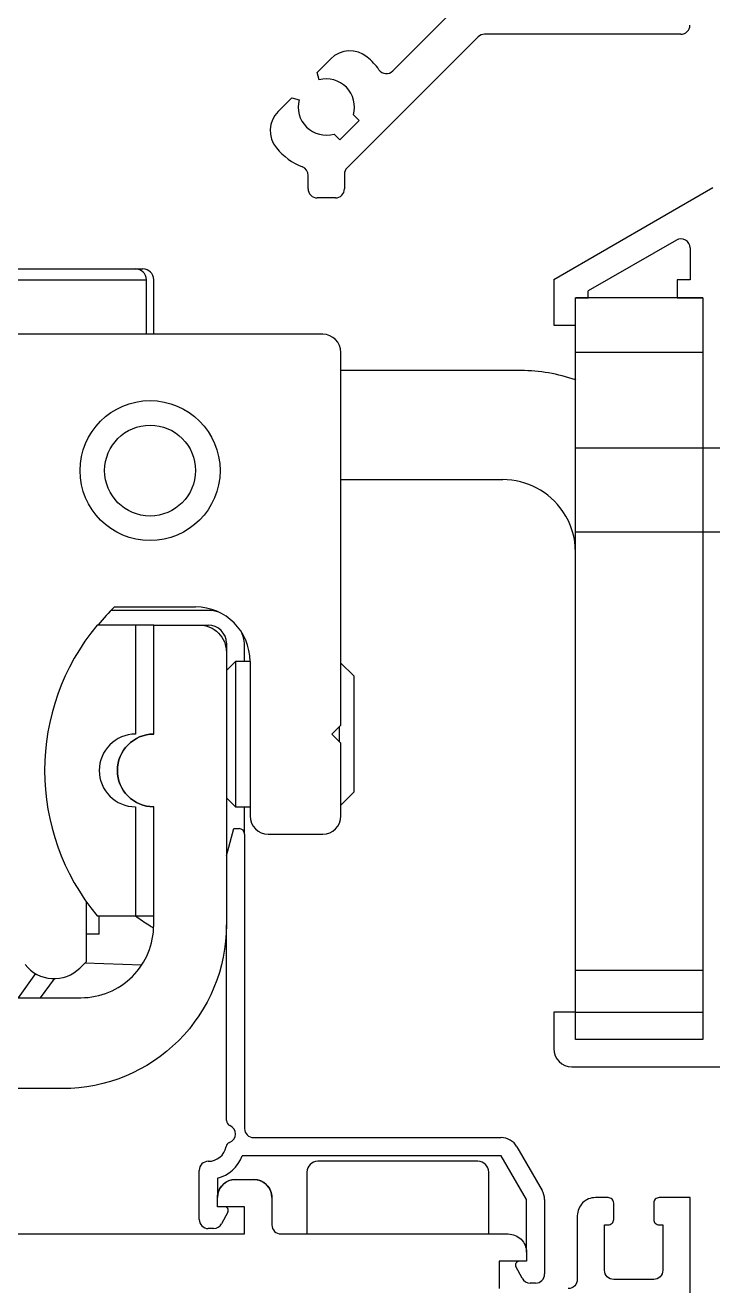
# Model space of a CAD drawing. Header units: centimetres. Extents: x 26569 to 160723, y -3143 to 14565.
# Drawn here: x 46030.914 to 46032.805, y 398.219 to 401.687 of the extents above; entities that cross this region are included whole.
import ezdxf

# ---------------------------------------------------------------- set-up
doc = ezdxf.new("R2010")
doc.units = ezdxf.units.CM
doc.header["$LTSCALE"] = 100
doc.layers.add('A-GLAZ-FRME', color=12, linetype='Continuous')

msp = doc.modelspace()

# ---------------------------------------------------------------- linework, layer by layer
at = {"layer": 'A-GLAZ-FRME'}
for p, q in [((46031.9247, 401.5613), (46032.0887, 401.7253)), ((46032.1594, 401.6546), (46031.7991, 401.2942)), ((46032.7167, 401.6619), (46032.1771, 401.6619)), ((46031.7163, 401.5567), (46031.7538, 401.5941)), ((46031.7217, 401.5367), (46031.7163, 401.5567)), ((46031.6095, 401.4498), (46031.6469, 401.4873)), ((46031.6469, 401.4873), (46031.6669, 401.4819)), ((46031.8319, 401.4247), (46031.8162, 401.4404)), ((46031.7789, 401.3717), (46031.8319, 401.4247)), ((46031.7632, 401.3874), (46031.7789, 401.3717)), ((46031.6917, 401.2369), (46031.6917, 401.2738)), ((46031.7917, 401.2766), (46031.7917, 401.2369)), ((46032.3671, 400.9876), (46032.8046, 401.2402)), ((46031.7667, 401.2119), (46031.7167, 401.2119)), ((46032.7046, 401.0958), (46032.4621, 400.9558)), ((46032.7421, 401.0742), (46032.7421, 400.9868)), ((46030.7771, 401.0168), (46030.9971, 401.0168)), ((46030.9971, 401.0168), (46031.2171, 401.0168)), ((46031.2171, 401.0168), (46031.2371, 401.0168)), ((46030.7471, 400.9868), (46030.9971, 400.9868)), ((46030.9971, 400.9868), (46031.2471, 400.9868)), ((46031.2471, 400.8368), (46031.2471, 400.9868)), ((46031.2671, 400.8368), (46031.2671, 400.9868)), ((46032.3671, 400.9876), (46032.3671, 400.8618)), ((46032.4621, 400.9368), (46032.4621, 400.9558)), ((46032.7071, 400.9868), (46032.7071, 400.9368)), ((46032.7421, 400.9868), (46032.7071, 400.9868)), ((46032.4271, 400.9368), (46032.4621, 400.9368)), ((46032.4271, 400.8618), (46032.4271, 400.9368)), ((46032.4271, 400.7868), (46032.4271, 400.9368)), ((46032.7771, 400.9368), (46032.4271, 400.9368)), ((46032.7071, 400.9368), (46032.7771, 400.9368)), ((46032.7771, 400.9368), (46032.7771, 398.9718)), ((46032.7771, 400.9368), (46032.7771, 398.8968)), ((46032.3671, 400.8618), (46032.4271, 400.8618)), ((46031.5321, 400.8368), (46030.7821, 400.8368)), ((46031.7321, 400.8368), (46031.5321, 400.8368)), ((46031.7821, 399.7618), (46031.7821, 400.7868)), ((46032.7771, 400.7868), (46032.4271, 400.7868)), ((46032.4271, 399.0868), (46032.4271, 400.7868)), ((46032.2771, 400.7368), (46031.7821, 400.7368)), ((46033.6271, 400.5231), (46032.4271, 400.5231)), ((46031.7821, 400.4368), (46032.2271, 400.4368)), ((46032.4271, 400.2931), (46033.6271, 400.2931)), ((46031.1591, 400.0868), (46031.3821, 400.0868)), ((46031.4171, 400.0768), (46031.1493, 400.0768)), ((46031.2171, 400.0368), (46031.1119, 400.0368)), ((46031.2671, 400.0368), (46031.2171, 400.0368)), ((46031.2171, 400.0368), (46031.2171, 399.7368)), ((46031.2671, 399.7368), (46031.2671, 400.0368)), ((46031.3921, 400.0368), (46031.4171, 400.0368)), ((46031.4671, 399.9868), (46031.4671, 399.9618)), ((46031.5171, 399.9368), (46031.5171, 399.9768)), ((46031.4921, 399.9368), (46031.4671, 399.9118)), ((46031.5321, 399.9368), (46031.4921, 399.9368)), ((46031.4921, 399.9368), (46031.4921, 399.5368)), ((46031.5321, 399.9368), (46031.5321, 399.5118)), ((46031.8171, 399.8968), (46031.7821, 399.9318)), ((46031.8171, 399.8968), (46031.8171, 399.5768)), ((46031.7571, 399.7368), (46031.7821, 399.7618)), ((46031.7771, 399.7568), (46031.7771, 399.7168)), ((46031.2671, 399.7368), (46031.2671, 399.7368)), ((46031.7821, 399.7118), (46031.7571, 399.7368)), ((46031.7821, 399.5118), (46031.7821, 399.7118)), ((46031.7821, 399.5418), (46031.8171, 399.5768)), ((46031.2171, 399.5368), (46031.2171, 399.2368)), ((46031.2671, 399.2368), (46031.2671, 399.5368)), ((46031.4671, 399.5618), (46031.4921, 399.5368)), ((46031.4921, 399.5368), (46031.5321, 399.5368)), ((46031.5171, 399.4622), (46031.5171, 399.5368)), ((46031.4671, 399.4018), (46031.4872, 399.4768)), ((46031.4872, 399.4768), (46031.5021, 399.4768)), ((46031.5171, 399.4618), (46031.5171, 398.6518)), ((46031.5821, 399.4618), (46031.7321, 399.4618)), ((46031.0821, 399.1118), (46031.0821, 399.2756)), ((46031.1119, 399.2368), (46031.2171, 399.2368)), ((46031.1171, 399.1868), (46031.1171, 399.2368)), ((46031.2171, 399.2368), (46031.2671, 399.2368)), ((46031.1171, 399.1868), (46031.0821, 399.1868)), ((46031.4671, 398.6739), (46031.4671, 399.2118)), ((46031.0637, 399.0934), (46031.0821, 399.1118)), ((46031.0781, 399.1079), (46031.2345, 399.1024)), ((46032.7771, 399.0868), (46032.4271, 399.0868)), ((46032.4271, 398.9718), (46032.4271, 399.0868)), ((46030.9421, 399.078), (46030.8941, 399.0118)), ((46030.9559, 399.0118), (46030.9939, 399.0641)), ((46032.3671, 398.9718), (46032.3671, 398.8718)), ((46032.4271, 398.9718), (46032.3671, 398.9718)), ((46032.4271, 398.8968), (46032.4271, 398.9718)), ((46032.4271, 398.9718), (46032.7771, 398.9718)), ((46032.7771, 398.8968), (46032.4271, 398.8968)), ((46032.4171, 398.8218), (46032.8421, 398.8218)), ((46031.4671, 398.7768), (46031.4671, 398.7768)), ((46031.5421, 398.6268), (46032.2228, 398.6268)), ((46032.2661, 398.6018), (46032.3354, 398.4818)), ((46032.2228, 398.5768), (46031.5108, 398.5768)), ((46032.1584, 398.5618), (46031.7184, 398.5618)), ((46032.2921, 398.4568), (46032.2228, 398.5768)), ((46031.3921, 398.4018), (46031.3921, 398.5368)), ((46031.6884, 398.5318), (46031.6884, 398.3618)), ((46032.1884, 398.3618), (46032.1884, 398.5318)), ((46031.4421, 398.515), (46031.4421, 398.4618)), ((46031.4921, 398.5118), (46031.5421, 398.5118)), ((46031.4421, 398.4368), (46031.4421, 398.4618)), ((46031.5921, 398.4618), (46031.5921, 398.3868)), ((46031.5171, 398.4368), (46031.4421, 398.4368)), ((46031.5171, 398.3618), (46031.5171, 398.4368)), ((46032.2921, 398.3118), (46032.2921, 398.4568)), ((46032.3421, 398.4568), (46032.3421, 398.2518)), ((46031.4709, 398.4221), (46031.4539, 398.3901)), ((46031.4318, 398.3768), (46031.4171, 398.3768)), ((46031.6884, 398.3618), (46032.1884, 398.3618)), ((46032.2803, 398.2401), (46032.2633, 398.2721)), ((46032.3171, 398.2268), (46032.3024, 398.2268))]:
    msp.add_line(p, q, dxfattribs=at)
msp.add_lwpolyline([(46031.2172, 401.0168, 0.001397), (46031.2172, 401.0168, 0.003875), (46031.2172, 401.0168, 0.002779), (46031.2172, 401.0168, 0.011626), (46031.2172, 401.0168, -0.002859), (46031.2172, 401.0168, -0.008769), (46031.2172, 401.0168, 0.03839), (46031.2172, 401.0168, 0.000432), (46031.2172, 401.0168, 0.000101), (46031.2172, 401.0168, 0.000139), (46031.2172, 401.0168, 0.000177), (46031.2172, 401.0168, 0.004542), (46031.2172, 401.0168, 0.015413), (46031.2172, 401.0168, 0.002992), (46031.2172, 401.0168, 0.002991), (46031.2171, 401.0168, 0.003126), (46031.2171, 401.0168, 0.017379), (46031.2171, 401.0168, 0.002829), (46031.2171, 401.0168, 0.00374), (46031.2171, 401.0168, 0.000979), (46031.2171, 401.0168, 0.010791), (46031.2171, 401.0168, 0.007285), (46031.2171, 401.0168)], format="xyb", dxfattribs=at)
msp.add_lwpolyline([(46031.2671, 400.9868), (46031.2671, 400.9868), (46031.2671, 400.9868), (46031.2671, 400.9868), (46031.2671, 400.9868), (46031.2671, 400.9868), (46031.2671, 400.9868), (46031.2671, 400.9868), (46031.2671, 400.9868), (46031.2671, 400.9868)], dxfattribs=at)
at = {"layer": 'A-GLAZ-FRME', "elevation": 0}
for points in [[(46030.8771, 399.0118), (46031.0671, 399.0118, 0.414214), (46031.2671, 399.2118), (46031.2671, 399.5368, -1), (46031.2671, 399.7368), (46031.2671, 400.0368), (46031.3921, 400.0368, -0.414214), (46031.4671, 399.9618), (46031.4671, 399.2118, -0.414214), (46031.0171, 398.7618), (46030.8771, 398.7618, 0.414214)], [(46030.8771, 398.3618), (46031.5171, 398.3618), (46031.5171, 398.4368), (46031.4421, 398.4368), (46031.4421, 398.4618, -0.414214), (46031.4921, 398.5118), (46031.5421, 398.5118, -0.414214), (46031.5921, 398.4618), (46031.5921, 398.3868, 0.414214), (46031.6171, 398.3618), (46032.2421, 398.3618, -0.414214), (46032.2921, 398.3118), (46032.2921, 398.2868), (46032.2171, 398.2868), (46032.2171, 398.2118)], [(46032.7421, 398.1368), (46032.7421, 398.4619), (46032.6571, 398.4619, 0.414214), (46032.6421, 398.4469), (46032.6421, 398.4019, 0.414214), (46032.6571, 398.3869), (46032.6671, 398.3869), (46032.6671, 398.2619, -0.414214), (46032.6421, 398.2369), (46032.5321, 398.2369, -0.414214), (46032.5071, 398.2619), (46032.5071, 398.3869), (46032.5171, 398.3869, 0.414214), (46032.5321, 398.4019), (46032.5321, 398.4469, 0.414214), (46032.5171, 398.4619), (46032.4821, 398.4619, 0.414214), (46032.4321, 398.4119), (46032.4321, 398.2368, -0.414214), (46032.4071, 398.2118)]]:
    msp.add_lwpolyline(points, format="xyb", dxfattribs=at)
at = {"layer": 'A-GLAZ-FRME'}
for radius in [0.1925, 0.125]:
    msp.add_circle((46031.2571, 400.4618), radius, dxfattribs=at)
for centre, radius, start, end in [((46032.7167, 401.6869), 0.025, 270, 359.9997), ((46032.1771, 401.6369), 0.025, 90, 135), ((46031.8068, 401.5411), 0.075, 50.5987, 135), ((46031.7417, 401.4619), 0.1775, 35.319, 50.5987), ((46031.907, 401.5789), 0.025, 215.319, 315), ((46031.7417, 401.4619), 0.0775, 343.9385, 105), ((46031.7417, 401.4619), 0.0775, 165, 286.0615), ((46031.6625, 401.3968), 0.075, 135, 219.4013), ((46031.7417, 401.4619), 0.1775, 219.4013, 248.2603), ((46031.6667, 401.2738), 0.025, 359.9999, 68.2602), ((46031.8167, 401.2766), 0.025, 135, 179.9999), ((46031.7167, 401.2369), 0.025, 179.9999, 270), ((46031.7667, 401.2369), 0.025, 270, 359.9999), ((46032.7171, 401.0742), 0.025, 0, 120), ((46031.2171, 400.9868), 0.03, 0, 90), ((46031.2371, 400.9868), 0.03, 0, 90), ((46031.7321, 400.7868), 0.05, 0, 90), ((46032.2771, 400.2868), 0.45, 70.5288, 90), ((46032.2771, 400.2868), 0.45, 70.3852, 70.5282), ((46032.2271, 400.2368), 0.2, 34.2289, 90), ((46032.2271, 400.2368), 0.2, 0, 34.2289), ((46031.6071, 399.6368), 0.635, 134.8739, 140.8782), ((46031.3821, 399.9368), 0.15, 0, 90), ((46031.4171, 399.9768), 0.1, 73.2883, 90), ((46031.5921, 399.6368), 0.625, 140.2082, 219.7918), ((46031.4171, 399.9868), 0.05, 0, 90), ((46031.4171, 399.9768), 0.1, 0, 24.3398), ((46031.2171, 399.6368), 0.1, 90, 270), ((46031.2671, 399.6368), 0.1, 90, 270), ((46031.5821, 399.5118), 0.05, 180, 270), ((46031.7321, 399.5118), 0.05, 270, 0), ((46031.5021, 399.4618), 0.015, 0, 90), ((46031.5171, 399.6368), 0.5, 233.1288, 238.2117), ((46031.5171, 399.6368), 0.5, 238.2117, 239.9786), ((46030.993, 399.1641), 0.1, 217.5863, 315), ((46032.4171, 398.8718), 0.05, 180, 270), ((46031.4821, 398.6739), 0.015, 180, 247.9757), ((46031.4671, 398.6368), 0.025, 290.1458, 67.9757), ((46031.5421, 398.6518), 0.025, 180, 270), ((46031.4171, 398.6118), 0.05, 270, 348.8651), ((46031.4809, 398.5993), 0.015, 110.1458, 168.8651), ((46032.2228, 398.5768), 0.05, 30, 90), ((46031.4171, 398.5368), 0.025, 90, 180), ((46031.4171, 398.6118), 0.1, 284.4775, 339.5127), ((46031.7184, 398.5318), 0.03, 90, 180), ((46032.1584, 398.5318), 0.03, 0.0001, 89.9999), ((46031.4921, 398.4618), 0.05, 90, 180), ((46031.5421, 398.4618), 0.05, 0, 90), ((46032.2921, 398.4568), 0.05, 0, 30), ((46031.4621, 398.4268), 0.01, 332, 90), ((46031.4171, 398.4018), 0.025, 180, 270), ((46031.4318, 398.4018), 0.025, 270, 332), ((46031.6171, 398.3868), 0.025, 180, 270), ((46032.2721, 398.2768), 0.01, 90, 208), ((46032.3171, 398.2518), 0.025, 270, 0), ((46032.3024, 398.2518), 0.025, 208, 270)]:
    msp.add_arc(centre, radius, start, end, dxfattribs=at)

doc.saveas('drawing.dxf')
